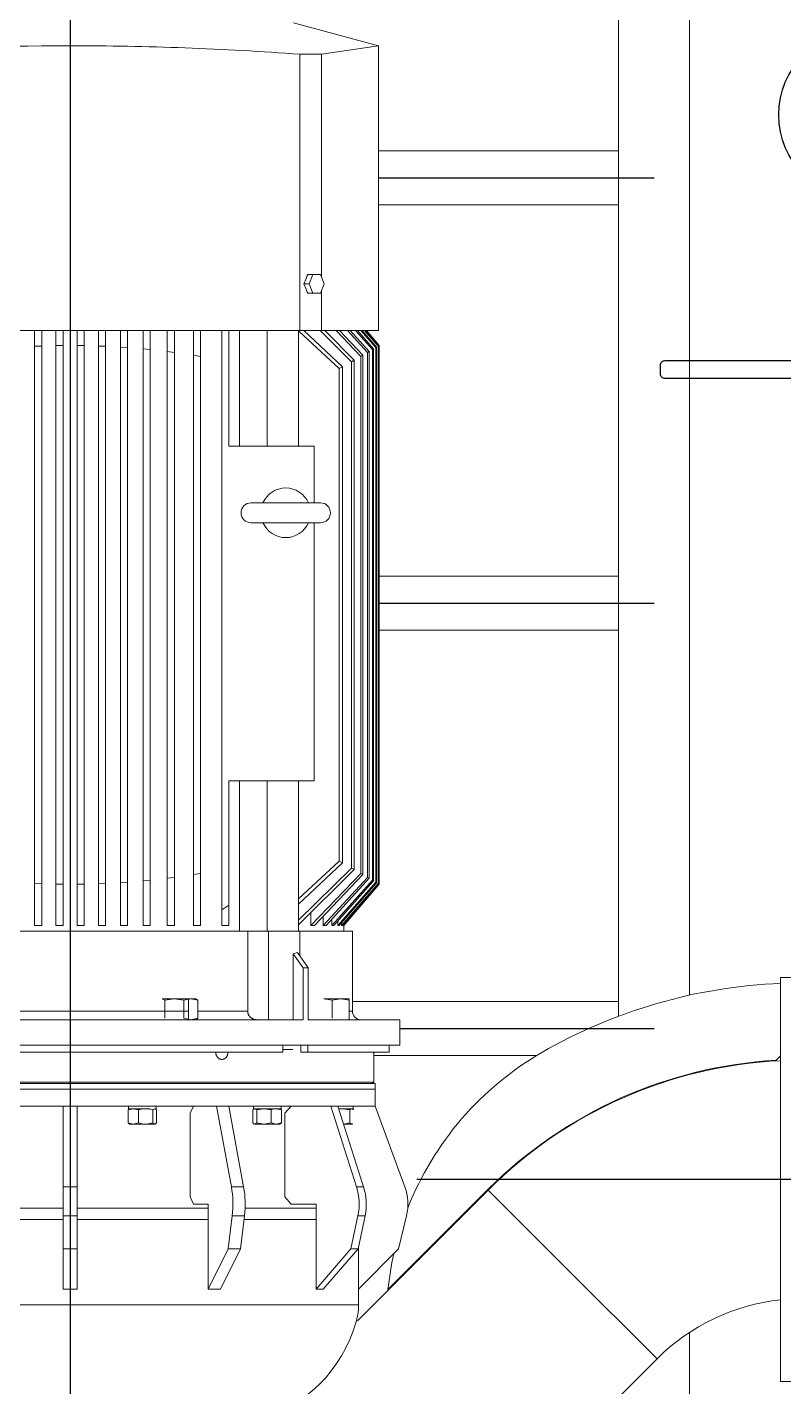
# Model space of a CAD drawing. Extents: x -160 to 364724, y -100 to 7353297.
# Drawn here: x 361695.662 to 361696.195, y 7348044.693 to 7348045.652 of the extents above; entities that cross this region are included whole.
import ezdxf

# ---------------------------------------------------------------- set-up
doc = ezdxf.new("R2010")
doc.units = 0
doc.header["$LTSCALE"] = 5
doc.linetypes.add('________________', pattern=[0])
doc.linetypes.add('SGC_DASHDOT', pattern=[1, 0.5, -0.25, 0, -0.25])
for name, color, linetype in [('BOLA LM', 1, 'Continuous'), ('BOMBA', 1, 'Continuous'), ('Q-PLATO', 5, 'Continuous'), ('SGC-Eixos', 253, 'SGC_DASHDOT'), ('SGC-Valvulas (Acionamento)', 2, 'Continuous')]:
    doc.layers.add(name, color=color, linetype=linetype)
doc.layers.add('ESCADA', color=2, linetype='Continuous', lineweight=20)

msp = doc.modelspace()

# ---------------------------------------------------------------- linework, layer by layer
at = {"layer": 'BOLA LM'}
msp.add_circle((361696.2507, 7348045.59037), 0.05931, dxfattribs=at)
at = {"layer": 'BOMBA', "linetype": '________________', "lineweight": 9}
for p, q in [((361695.84935, 7348045.65517), (361695.90934, 7348045.6391)), ((361695.86897, 7348045.63306), (361695.90935, 7348045.63909)), ((361695.90935, 7348045.6391), (361695.90935, 7348045.43817)), ((361695.86897, 7348045.63306), (361695.85382, 7348045.63306)), ((361695.85382, 7348045.43817), (361695.85382, 7348045.63306)), ((361695.86897, 7348045.47606), (361695.86897, 7348045.63306)), ((361695.8566, 7348045.47117), (361695.85817, 7348045.47502)), ((361695.8566, 7348045.47117), (361695.86035, 7348045.47117)), ((361695.85817, 7348045.46732), (361695.8566, 7348045.47117)), ((361695.85934, 7348045.47767), (361695.863, 7348045.47767)), ((361695.863, 7348045.47767), (361695.86035, 7348045.47117)), ((361695.86035, 7348045.47117), (361695.863, 7348045.46467)), ((361695.86831, 7348045.47767), (361695.863, 7348045.47767)), ((361695.87096, 7348045.47117), (361695.86831, 7348045.47767)), ((361695.86831, 7348045.46467), (361695.87096, 7348045.47117)), ((361695.85934, 7348045.46467), (361695.863, 7348045.46467)), ((361695.863, 7348045.46467), (361695.86831, 7348045.46467)), ((361695.86897, 7348045.43817), (361695.86897, 7348045.46628)), ((361695.85382, 7348045.43817), (361695.58365, 7348045.43817)), ((361695.66685, 7348045.43817), (361695.66685, 7348045.42711)), ((361695.67185, 7348045.42731), (361695.67185, 7348045.43817)), ((361695.68185, 7348045.43817), (361695.68185, 7348045.42758)), ((361695.68685, 7348045.42765), (361695.68685, 7348045.43817)), ((361695.69685, 7348045.43817), (361695.69685, 7348045.42765)), ((361695.70185, 7348045.42758), (361695.70185, 7348045.43817)), ((361695.71185, 7348045.43817), (361695.71185, 7348045.42731)), ((361695.71685, 7348045.42711), (361695.71685, 7348045.43817)), ((361695.72735, 7348045.43817), (361695.72735, 7348045.42653)), ((361695.73235, 7348045.42619), (361695.73235, 7348045.43817)), ((361695.74335, 7348045.43817), (361695.74335, 7348045.42527)), ((361695.74835, 7348045.42478), (361695.74835, 7348045.43817)), ((361695.76035, 7348045.43817), (361695.76035, 7348045.42342)), ((361695.76535, 7348045.42278), (361695.76535, 7348045.43817)), ((361695.77885, 7348045.43817), (361695.77885, 7348045.42081)), ((361695.78385, 7348045.41999), (361695.78385, 7348045.43817)), ((361695.79885, 7348045.43817), (361695.79885, 7348045.02977)), ((361695.80385, 7348045.35667), (361695.80385, 7348045.43817)), ((361695.8112, 7348045.43817), (361695.8112, 7348045.35667)), ((361695.83068, 7348045.35667), (361695.83068, 7348045.43817)), ((361695.8528, 7348045.43798), (361695.85321, 7348045.43762)), ((361695.85281, 7348045.43817), (361695.85281, 7348045.35667)), ((361695.85321, 7348045.43762), (361695.88164, 7348045.41138)), ((361695.86897, 7348045.43817), (361695.85382, 7348045.43817)), ((361695.8838, 7348045.4126), (361695.85661, 7348045.43817)), ((361695.86824, 7348045.43817), (361695.89026, 7348045.41626)), ((361695.90935, 7348045.43817), (361695.86897, 7348045.43817)), ((361695.89202, 7348045.41726), (361695.87132, 7348045.43817)), ((361695.87945, 7348045.43817), (361695.89676, 7348045.41999)), ((361695.89817, 7348045.42081), (361695.88182, 7348045.43817)), ((361695.88744, 7348045.43817), (361695.90156, 7348045.42278)), ((361695.90266, 7348045.42342), (361695.88925, 7348045.43817)), ((361695.89301, 7348045.43817), (361695.90498, 7348045.42478)), ((361695.9058, 7348045.42527), (361695.89435, 7348045.43817)), ((361695.89683, 7348045.43817), (361695.90735, 7348045.42619)), ((361695.90793, 7348045.42653), (361695.89776, 7348045.43817)), ((361695.8993, 7348045.43817), (361695.9089, 7348045.42711)), ((361695.90924, 7348045.42731), (361695.89984, 7348045.43817)), ((361695.90056, 7348045.43817), (361695.9097, 7348045.42758)), ((361695.90981, 7348045.42765), (361695.90074, 7348045.43817)), ((361695.66685, 7348045.42711), (361695.67185, 7348045.42731)), ((361695.66685, 7348045.42711), (361695.66685, 7348045.04824)), ((361695.67185, 7348045.04803), (361695.67185, 7348045.42731)), ((361695.68185, 7348045.42758), (361695.68685, 7348045.42765)), ((361695.68185, 7348045.42758), (361695.68185, 7348045.04776)), ((361695.68685, 7348045.0477), (361695.68685, 7348045.42765)), ((361695.69685, 7348045.42765), (361695.69685, 7348045.0477)), ((361695.69685, 7348045.42765), (361695.70185, 7348045.42758)), ((361695.70185, 7348045.04776), (361695.70185, 7348045.42758)), ((361695.71185, 7348045.42731), (361695.71685, 7348045.42711)), ((361695.71185, 7348045.42731), (361695.71185, 7348045.04803)), ((361695.71685, 7348045.04824), (361695.71685, 7348045.42711)), ((361695.72735, 7348045.42653), (361695.73235, 7348045.42619)), ((361695.72735, 7348045.42653), (361695.72735, 7348045.04881)), ((361695.73235, 7348045.04916), (361695.73235, 7348045.42619)), ((361695.74335, 7348045.42527), (361695.74835, 7348045.42478)), ((361695.74335, 7348045.42527), (361695.74335, 7348045.05007)), ((361695.74835, 7348045.05056), (361695.74835, 7348045.42478)), ((361695.76035, 7348045.42342), (361695.76035, 7348045.05192)), ((361695.76035, 7348045.42342), (361695.76535, 7348045.42278)), ((361695.90156, 7348045.42278), (361695.90266, 7348045.42342)), ((361695.90266, 7348045.05192), (361695.90266, 7348045.42342)), ((361695.90498, 7348045.42478), (361695.9058, 7348045.42527)), ((361695.90498, 7348045.42478), (361695.90498, 7348045.05056)), ((361695.9058, 7348045.05007), (361695.9058, 7348045.42527)), ((361695.90735, 7348045.42619), (361695.90793, 7348045.42653)), ((361695.90735, 7348045.42619), (361695.90735, 7348045.04916)), ((361695.90793, 7348045.04881), (361695.90793, 7348045.42653)), ((361695.9089, 7348045.42711), (361695.90924, 7348045.42731)), ((361695.9089, 7348045.42711), (361695.9089, 7348045.04824)), ((361695.90924, 7348045.04803), (361695.90924, 7348045.42731)), ((361695.9097, 7348045.42758), (361695.90981, 7348045.42765)), ((361695.9097, 7348045.42758), (361695.9097, 7348045.04776)), ((361695.90981, 7348045.0477), (361695.90981, 7348045.42765)), ((361695.76535, 7348045.05257), (361695.76535, 7348045.42278)), ((361695.77885, 7348045.42081), (361695.77885, 7348045.05454)), ((361695.77885, 7348045.42081), (361695.78385, 7348045.41999)), ((361695.78385, 7348045.05535), (361695.78385, 7348045.41999)), ((361695.89026, 7348045.41626), (361695.89202, 7348045.41726)), ((361695.89026, 7348045.41626), (361695.89026, 7348045.05909)), ((361695.89202, 7348045.05808), (361695.89202, 7348045.41726)), ((361695.89676, 7348045.41999), (361695.89817, 7348045.42081)), ((361695.89676, 7348045.41999), (361695.89676, 7348045.05535)), ((361695.89817, 7348045.05454), (361695.89817, 7348045.42081)), ((361695.90156, 7348045.42278), (361695.90156, 7348045.05257)), ((361695.88164, 7348045.41138), (361695.8838, 7348045.4126)), ((361695.88164, 7348045.41138), (361695.88164, 7348045.06396)), ((361695.8838, 7348045.06275), (361695.8838, 7348045.4126)), ((361695.86385, 7348045.35667), (361695.80385, 7348045.35667)), ((361695.86385, 7348045.35667), (361695.86385, 7348045.31667)), ((361695.81935, 7348045.31667), (361695.86835, 7348045.31667)), ((361695.86835, 7348045.30267), (361695.81935, 7348045.30267)), ((361695.86385, 7348045.30267), (361695.86385, 7348045.12067)), ((361695.80385, 7348045.03288), (361695.80385, 7348045.12067)), ((361695.80385, 7348045.12067), (361695.86385, 7348045.12067)), ((361695.8112, 7348045.12067), (361695.8112, 7348045.01467)), ((361695.83068, 7348045.01467), (361695.83068, 7348045.12067)), ((361695.85281, 7348045.12067), (361695.85281, 7348045.01467)), ((361695.89026, 7348045.05909), (361695.85271, 7348045.02216)), ((361695.88164, 7348045.06396), (361695.85274, 7348045.03731)), ((361695.85285, 7348045.03374), (361695.8838, 7348045.06275)), ((361695.8838, 7348045.06275), (361695.88164, 7348045.06396)), ((361695.89202, 7348045.05808), (361695.89026, 7348045.05909)), ((361695.74835, 7348045.05056), (361695.74335, 7348045.05007)), ((361695.74335, 7348045.05007), (361695.74335, 7348045.01867)), ((361695.74835, 7348045.01867), (361695.74835, 7348045.05056)), ((361695.76535, 7348045.05257), (361695.76035, 7348045.05192)), ((361695.76035, 7348045.05192), (361695.76035, 7348045.01867)), ((361695.76535, 7348045.01867), (361695.76535, 7348045.05257)), ((361695.78385, 7348045.05535), (361695.77885, 7348045.05454)), ((361695.77885, 7348045.05454), (361695.77885, 7348045.01867)), ((361695.78385, 7348045.01867), (361695.78385, 7348045.05535)), ((361695.85279, 7348045.01898), (361695.89202, 7348045.05808)), ((361695.89676, 7348045.05535), (361695.86151, 7348045.01867)), ((361695.86413, 7348045.01867), (361695.89817, 7348045.05454)), ((361695.90156, 7348045.05257), (361695.8703, 7348045.01867)), ((361695.87228, 7348045.01867), (361695.90266, 7348045.05192)), ((361695.90498, 7348045.05056), (361695.87639, 7348045.01867)), ((361695.87785, 7348045.01867), (361695.9058, 7348045.05007)), ((361695.89817, 7348045.05454), (361695.89676, 7348045.05535)), ((361695.90266, 7348045.05192), (361695.90156, 7348045.05257)), ((361695.9058, 7348045.05007), (361695.90498, 7348045.05056)), ((361695.67185, 7348045.04803), (361695.66685, 7348045.04824)), ((361695.66685, 7348045.04824), (361695.66685, 7348045.01867)), ((361695.67185, 7348045.01867), (361695.67185, 7348045.04803)), ((361695.68685, 7348045.0477), (361695.68185, 7348045.04776)), ((361695.68185, 7348045.04776), (361695.68185, 7348045.01867)), ((361695.68685, 7348045.01867), (361695.68685, 7348045.0477)), ((361695.70185, 7348045.04776), (361695.69685, 7348045.0477)), ((361695.69685, 7348045.0477), (361695.69685, 7348045.01867)), ((361695.70185, 7348045.01867), (361695.70185, 7348045.04776)), ((361695.71685, 7348045.04824), (361695.71185, 7348045.04803)), ((361695.71185, 7348045.04803), (361695.71185, 7348045.01867)), ((361695.71685, 7348045.01867), (361695.71685, 7348045.04824)), ((361695.73235, 7348045.04916), (361695.72735, 7348045.04881)), ((361695.72735, 7348045.04881), (361695.72735, 7348045.01867)), ((361695.73235, 7348045.01867), (361695.73235, 7348045.04916)), ((361695.90735, 7348045.04916), (361695.88055, 7348045.01867)), ((361695.88156, 7348045.01867), (361695.90793, 7348045.04881)), ((361695.9089, 7348045.04824), (361695.88322, 7348045.01867)), ((361695.88381, 7348045.01867), (361695.90924, 7348045.04803)), ((361695.9097, 7348045.04776), (361695.88459, 7348045.01867)), ((361695.88478, 7348045.01867), (361695.90981, 7348045.0477)), ((361695.90793, 7348045.04881), (361695.90735, 7348045.04916)), ((361695.90924, 7348045.04803), (361695.9089, 7348045.04824)), ((361695.90981, 7348045.0477), (361695.9097, 7348045.04776)), ((361695.79885, 7348045.02977), (361695.80385, 7348045.03288)), ((361695.80385, 7348045.01867), (361695.80385, 7348045.03288)), ((361695.79885, 7348045.02977), (361695.79885, 7348045.01867)), ((361695.86151, 7348045.01867), (361695.86151, 7348045.02756)), ((361695.8703, 7348045.01867), (361695.8703, 7348045.02513)), ((361695.87639, 7348045.01867), (361695.87639, 7348045.02315)), ((361695.88055, 7348045.01867), (361695.88055, 7348045.0217)), ((361695.88322, 7348045.01867), (361695.88322, 7348045.02058)), ((361695.56668, 7348045.01467), (361695.81702, 7348045.01467)), ((361695.67185, 7348045.01867), (361695.66685, 7348045.01867)), ((361695.68685, 7348045.01867), (361695.68185, 7348045.01867)), ((361695.70185, 7348045.01867), (361695.69685, 7348045.01867)), ((361695.71685, 7348045.01867), (361695.71185, 7348045.01867)), ((361695.73235, 7348045.01867), (361695.72735, 7348045.01867)), ((361695.74835, 7348045.01867), (361695.74335, 7348045.01867)), ((361695.76535, 7348045.01867), (361695.76035, 7348045.01867)), ((361695.78385, 7348045.01867), (361695.77885, 7348045.01867)), ((361695.80385, 7348045.01867), (361695.79885, 7348045.01867)), ((361695.81702, 7348045.01467), (361695.81702, 7348044.95817)), ((361695.81702, 7348045.01467), (361695.83174, 7348045.01467)), ((361695.83174, 7348045.01467), (361695.83174, 7348044.95217)), ((361695.83174, 7348045.01467), (361695.85387, 7348045.01467)), ((361695.85387, 7348045.01467), (361695.89085, 7348045.01467)), ((361695.85387, 7348045.01467), (361695.85387, 7348044.99705)), ((361695.86413, 7348045.01867), (361695.86151, 7348045.01867)), ((361695.87228, 7348045.01867), (361695.8703, 7348045.01867)), ((361695.87785, 7348045.01867), (361695.87639, 7348045.01867)), ((361695.88156, 7348045.01867), (361695.88055, 7348045.01867)), ((361695.88381, 7348045.01867), (361695.88322, 7348045.01867)), ((361695.88459, 7348045.01867), (361695.88459, 7348045.01957)), ((361695.88478, 7348045.01867), (361695.88459, 7348045.01867)), ((361695.88485, 7348045.01875), (361695.88485, 7348045.01467)), ((361695.89085, 7348045.01467), (361695.89085, 7348044.95817)), ((361695.85215, 7348044.99947), (361695.84918, 7348044.99867)), ((361695.84918, 7348044.99867), (361695.85625, 7348044.98867)), ((361695.84918, 7348044.99867), (361695.84918, 7348044.95217)), ((361695.85215, 7348044.99947), (361695.85975, 7348044.98873)), ((361695.85625, 7348044.98867), (361695.85625, 7348044.95217)), ((361695.85975, 7348044.98873), (361695.85975, 7348044.95217)), ((361695.75679, 7348044.96697), (361695.75859, 7348044.9659)), ((361695.75679, 7348044.96697), (361695.76528, 7348044.96697)), ((361695.75859, 7348044.9659), (361695.76528, 7348044.96697)), ((361695.75859, 7348044.9659), (361695.75859, 7348044.95325)), ((361695.76528, 7348044.96697), (361695.77197, 7348044.9659)), ((361695.76528, 7348044.96697), (361695.77687, 7348044.96697)), ((361695.77197, 7348044.9659), (361695.77687, 7348044.96697)), ((361695.77197, 7348044.9659), (361695.77197, 7348044.95325)), ((361695.77539, 7348044.96697), (361695.77539, 7348044.95217)), ((361695.77687, 7348044.96697), (361695.78177, 7348044.9659)), ((361695.77687, 7348044.96697), (361695.78039, 7348044.96697)), ((361695.78039, 7348044.96697), (361695.78081, 7348044.96673)), ((361695.78177, 7348044.9659), (361695.78081, 7348044.96673)), ((361695.78177, 7348044.9659), (361695.78177, 7348044.95325)), ((361695.87062, 7348044.96697), (361695.87662, 7348044.9659)), ((361695.87062, 7348044.96697), (361695.88262, 7348044.96697)), ((361695.87662, 7348044.9659), (361695.88262, 7348044.96697)), ((361695.87662, 7348044.9659), (361695.87662, 7348044.95325)), ((361695.88262, 7348044.96697), (361695.88862, 7348044.9659)), ((361695.88262, 7348044.96697), (361695.88862, 7348044.96697)), ((361695.88862, 7348044.9659), (361695.88862, 7348044.96697)), ((361695.88862, 7348044.9659), (361695.88862, 7348044.95325)), ((361695.60831, 7348044.95817), (361695.77539, 7348044.95817)), ((361695.78177, 7348044.95817), (361695.81702, 7348044.95817)), ((361695.88862, 7348044.95817), (361695.89085, 7348044.95817)), ((361695.45935, 7348044.95217), (361695.85625, 7348044.95217)), ((361695.77687, 7348044.95217), (361695.77197, 7348044.95325)), ((361695.78177, 7348044.95325), (361695.77687, 7348044.95217)), ((361695.78081, 7348044.95242), (361695.78039, 7348044.95217)), ((361695.78081, 7348044.95242), (361695.78177, 7348044.95325)), ((361695.85975, 7348044.95217), (361695.92435, 7348044.95217)), ((361695.88862, 7348044.95217), (361695.88862, 7348044.95325)), ((361695.92435, 7348044.95217), (361695.92435, 7348044.93417)), ((361695.92435, 7348044.93417), (361695.45935, 7348044.93417)), ((361695.84186, 7348044.93417), (361695.84186, 7348044.92917)), ((361695.85445, 7348044.92917), (361695.85445, 7348044.93417)), ((361695.85954, 7348044.92917), (361695.85954, 7348044.93417)), ((361695.91685, 7348044.93417), (361695.91685, 7348044.92917)), ((361695.54183, 7348044.92917), (361695.84186, 7348044.92917)), ((361695.84186, 7348044.93117), (361695.84881, 7348044.93117)), ((361695.85445, 7348044.92917), (361695.85954, 7348044.92917)), ((361695.85954, 7348044.92917), (361695.91685, 7348044.92917)), ((361695.90585, 7348044.92917), (361695.90585, 7348044.90817)), ((361696.1927, 7348044.92677), (361696.18953, 7348044.9236)), ((361695.90685, 7348044.90717), (361695.47685, 7348044.90717)), ((361695.90585, 7348044.90817), (361695.47785, 7348044.90817)), ((361695.90585, 7348044.90817), (361695.90485, 7348044.90717)), ((361695.90685, 7348044.90717), (361695.90685, 7348044.90317)), ((361695.90685, 7348044.90317), (361695.47685, 7348044.90317)), ((361695.47685, 7348044.90317), (361695.90685, 7348044.90317)), ((361695.90685, 7348044.90317), (361695.90685, 7348044.89117)), ((361695.58868, 7348044.89117), (361695.68685, 7348044.89117)), ((361695.68685, 7348044.89117), (361695.69185, 7348044.89117)), ((361695.68685, 7348044.89117), (361695.68685, 7348044.83431)), ((361695.68685, 7348044.89117), (361695.69185, 7348044.89117)), ((361695.69185, 7348044.89117), (361695.69685, 7348044.89117)), ((361695.69185, 7348044.89117), (361695.69685, 7348044.89117)), ((361695.69685, 7348044.89117), (361695.69685, 7348044.83431)), ((361695.69685, 7348044.89117), (361695.79502, 7348044.89117)), ((361695.73267, 7348044.88857), (361695.73634, 7348044.88937)), ((361695.73339, 7348044.88919), (361695.73267, 7348044.88857)), ((361695.73267, 7348044.87938), (361695.73267, 7348044.88857)), ((361695.73296, 7348044.88937), (361695.73296, 7348044.89117)), ((361695.73296, 7348044.88937), (361695.73336, 7348044.88937)), ((361695.73336, 7348044.88937), (361695.74189, 7348044.88937)), ((361695.73339, 7348044.88919), (361695.73371, 7348044.88937)), ((361695.73634, 7348044.88937), (361695.74002, 7348044.88857)), ((361695.74002, 7348044.88857), (361695.7419, 7348044.88905)), ((361695.74002, 7348044.87938), (361695.74002, 7348044.88857)), ((361695.74189, 7348044.88937), (361695.74504, 7348044.88937)), ((361695.7419, 7348044.88905), (361695.74504, 7348044.88937)), ((361695.74504, 7348044.88937), (361695.74812, 7348044.88906)), ((361695.74504, 7348044.88937), (361695.74823, 7348044.88937)), ((361695.74812, 7348044.88906), (361695.75006, 7348044.88857)), ((361695.75006, 7348044.88857), (361695.75038, 7348044.8889)), ((361695.75006, 7348044.87938), (361695.75006, 7348044.88857)), ((361695.75038, 7348044.8889), (361695.7514, 7348044.88937)), ((361695.7514, 7348044.88937), (361695.75202, 7348044.88919)), ((361695.7514, 7348044.88937), (361695.75206, 7348044.88937)), ((361695.75171, 7348044.88937), (361695.75203, 7348044.88919)), ((361695.75202, 7348044.88919), (361695.75274, 7348044.88857)), ((361695.75206, 7348044.88937), (361695.75246, 7348044.88937)), ((361695.75246, 7348044.89117), (361695.75246, 7348044.88937)), ((361695.75274, 7348044.87938), (361695.75274, 7348044.88857)), ((361695.77642, 7348044.88617), (361695.77892, 7348044.89117)), ((361695.79499, 7348044.89117), (361695.79502, 7348044.89117)), ((361695.79502, 7348044.89117), (361695.80553, 7348044.83431)), ((361695.79502, 7348044.89117), (361695.79935, 7348044.89117)), ((361695.79502, 7348044.89117), (361695.79935, 7348044.89117)), ((361695.79935, 7348044.89117), (361695.80368, 7348044.89117)), ((361695.79935, 7348044.89117), (361695.80368, 7348044.89117)), ((361695.80368, 7348044.89117), (361695.81419, 7348044.83431)), ((361695.80368, 7348044.89117), (361695.87554, 7348044.89117)), ((361695.82076, 7348044.88857), (361695.82148, 7348044.88919)), ((361695.82076, 7348044.87938), (361695.82076, 7348044.88857)), ((361695.82104, 7348044.88937), (361695.82104, 7348044.89117)), ((361695.82104, 7348044.88937), (361695.82846, 7348044.88937)), ((361695.82148, 7348044.88919), (361695.82179, 7348044.88937)), ((361695.8221, 7348044.88937), (361695.82345, 7348044.88857)), ((361695.82345, 7348044.88857), (361695.82847, 7348044.88937)), ((361695.82345, 7348044.87938), (361695.82345, 7348044.88857)), ((361695.82846, 7348044.88937), (361695.83494, 7348044.88937)), ((361695.82847, 7348044.88937), (361695.83348, 7348044.88857)), ((361695.83348, 7348044.88857), (361695.83487, 7348044.88905)), ((361695.83348, 7348044.87938), (361695.83348, 7348044.88857)), ((361695.83487, 7348044.88905), (361695.83716, 7348044.88937)), ((361695.83494, 7348044.88937), (361695.83716, 7348044.88937)), ((361695.83716, 7348044.88937), (361695.84083, 7348044.88857)), ((361695.83716, 7348044.88937), (361695.84014, 7348044.88937)), ((361695.83979, 7348044.88937), (361695.84011, 7348044.88919)), ((361695.84083, 7348044.88857), (361695.84011, 7348044.88919)), ((361695.84054, 7348044.89117), (361695.84054, 7348044.88937)), ((361695.84083, 7348044.87938), (361695.84083, 7348044.88857)), ((361695.84333, 7348044.88617), (361695.84766, 7348044.89117)), ((361695.87549, 7348044.89117), (361695.87554, 7348044.89117)), ((361695.87554, 7348044.89117), (361695.89375, 7348044.83431)), ((361695.87554, 7348044.89117), (361695.87804, 7348044.89117)), ((361695.87554, 7348044.89117), (361695.87804, 7348044.89117)), ((361695.87804, 7348044.89117), (361695.88054, 7348044.89117)), ((361695.87804, 7348044.89117), (361695.88054, 7348044.89117)), ((361695.88054, 7348044.89117), (361695.89875, 7348044.83431)), ((361695.88054, 7348044.89117), (361695.90679, 7348044.89117)), ((361695.88112, 7348044.88937), (361695.88398, 7348044.88937)), ((361695.8812, 7348044.88911), (361695.88398, 7348044.88937)), ((361695.88398, 7348044.88937), (361695.889, 7348044.88857)), ((361695.88398, 7348044.88937), (361695.88966, 7348044.88937)), ((361695.889, 7348044.88857), (361695.88951, 7348044.88905)), ((361695.889, 7348044.87938), (361695.889, 7348044.88857)), ((361695.88951, 7348044.88905), (361695.89035, 7348044.88937)), ((361695.88966, 7348044.88937), (361695.89035, 7348044.88937)), ((361695.89035, 7348044.88937), (361695.89085, 7348044.88925)), ((361695.89035, 7348044.88937), (361695.89075, 7348044.88937)), ((361695.89065, 7348044.88937), (361695.89097, 7348044.88919)), ((361695.89075, 7348044.88937), (361695.8914, 7348044.88937)), ((361695.89085, 7348044.88925), (361695.8911, 7348044.88911)), ((361695.8911, 7348044.88911), (361695.89135, 7348044.88891)), ((361695.89135, 7348044.88891), (361695.89169, 7348044.88857)), ((361695.8914, 7348044.89117), (361695.8914, 7348044.88937)), ((361695.90679, 7348044.89117), (361695.90685, 7348044.89117)), ((361695.90685, 7348044.89117), (361695.92788, 7348044.83431)), ((361695.73634, 7348044.87857), (361695.73267, 7348044.87938)), ((361695.73267, 7348044.87938), (361695.73339, 7348044.87876)), ((361695.73371, 7348044.87857), (361695.73339, 7348044.87876)), ((361695.73634, 7348044.87857), (361695.73371, 7348044.87857)), ((361695.74002, 7348044.87938), (361695.73634, 7348044.87857)), ((361695.74504, 7348044.87857), (361695.73634, 7348044.87857)), ((361695.74275, 7348044.87875), (361695.74002, 7348044.87938)), ((361695.74504, 7348044.87857), (361695.74275, 7348044.87875)), ((361695.74695, 7348044.8787), (361695.74504, 7348044.87857)), ((361695.7514, 7348044.87857), (361695.74504, 7348044.87857)), ((361695.75006, 7348044.87938), (361695.74695, 7348044.8787)), ((361695.7514, 7348044.87857), (361695.75006, 7348044.87938)), ((361695.75202, 7348044.87876), (361695.7514, 7348044.87857)), ((361695.75171, 7348044.87857), (361695.7514, 7348044.87857)), ((361695.75203, 7348044.87876), (361695.75171, 7348044.87857)), ((361695.75274, 7348044.87938), (361695.75202, 7348044.87876)), ((361695.77642, 7348044.82717), (361695.77642, 7348044.88617)), ((361695.82148, 7348044.87876), (361695.82076, 7348044.87938)), ((361695.8221, 7348044.87857), (361695.82148, 7348044.87876)), ((361695.82179, 7348044.87857), (361695.82148, 7348044.87876)), ((361695.82179, 7348044.87857), (361695.8221, 7348044.87857)), ((361695.82345, 7348044.87938), (361695.8221, 7348044.87857)), ((361695.82847, 7348044.87857), (361695.8221, 7348044.87857)), ((361695.82847, 7348044.87857), (361695.82345, 7348044.87938)), ((361695.83348, 7348044.87938), (361695.82847, 7348044.87857)), ((361695.83716, 7348044.87857), (361695.82847, 7348044.87857)), ((361695.83716, 7348044.87857), (361695.83348, 7348044.87938)), ((361695.84083, 7348044.87938), (361695.83716, 7348044.87857)), ((361695.83979, 7348044.87857), (361695.83716, 7348044.87857)), ((361695.84011, 7348044.87876), (361695.83979, 7348044.87857)), ((361695.84011, 7348044.87876), (361695.84083, 7348044.87938)), ((361695.84333, 7348044.82717), (361695.84333, 7348044.88617)), ((361695.889, 7348044.87938), (361695.88457, 7348044.87859)), ((361695.89035, 7348044.87857), (361695.88458, 7348044.87857)), ((361695.89035, 7348044.87857), (361695.889, 7348044.87938)), ((361695.89085, 7348044.8787), (361695.89035, 7348044.87857)), ((361695.89097, 7348044.87876), (361695.89065, 7348044.87857)), ((361695.8911, 7348044.87884), (361695.89085, 7348044.8787)), ((361695.68685, 7348044.83431), (361695.69685, 7348044.83431)), ((361695.68685, 7348044.83431), (361695.68685, 7348044.81387)), ((361695.69685, 7348044.83431), (361695.69685, 7348044.81387)), ((361695.80553, 7348044.83431), (361695.81419, 7348044.83431)), ((361695.89375, 7348044.83431), (361695.89875, 7348044.83431)), ((361695.89442, 7348044.73986), (361695.98662, 7348044.83206)), ((361695.91591, 7348044.76185), (361695.98662, 7348044.83256)), ((361695.98662, 7348044.83206), (361696.04612, 7348044.77256)), ((361695.98662, 7348044.83206), (361696.04612, 7348044.77256)), ((361695.59458, 7348044.81917), (361695.68685, 7348044.81917)), ((361695.69685, 7348044.81917), (361695.78912, 7348044.81917)), ((361695.77892, 7348044.82217), (361695.77642, 7348044.82717)), ((361695.78912, 7348044.82217), (361695.77892, 7348044.82217)), ((361695.78912, 7348044.76217), (361695.78912, 7348044.82217)), ((361695.81521, 7348044.81917), (361695.86532, 7348044.81917)), ((361695.84766, 7348044.82217), (361695.84333, 7348044.82717)), ((361695.86532, 7348044.82217), (361695.84766, 7348044.82217)), ((361695.86532, 7348044.76217), (361695.86532, 7348044.82217)), ((361695.68685, 7348044.81117), (361695.59458, 7348044.81117)), ((361695.68685, 7348044.81387), (361695.69685, 7348044.81387)), ((361695.68685, 7348044.81387), (361695.68685, 7348044.79046)), ((361695.69685, 7348044.81387), (361695.69685, 7348044.79046)), ((361695.78912, 7348044.81117), (361695.69685, 7348044.81117)), ((361695.80612, 7348044.81387), (361695.80326, 7348044.79046)), ((361695.80612, 7348044.81387), (361695.81478, 7348044.81387)), ((361695.81478, 7348044.81387), (361695.81192, 7348044.79046)), ((361695.86532, 7348044.81117), (361695.81445, 7348044.81117)), ((361695.89477, 7348044.81387), (361695.88982, 7348044.79046)), ((361695.89477, 7348044.81387), (361695.89977, 7348044.81387)), ((361695.89977, 7348044.81387), (361695.89482, 7348044.79046)), ((361695.92905, 7348044.81387), (361695.92333, 7348044.79046)), ((361695.68685, 7348044.79046), (361695.69685, 7348044.79046)), ((361695.68685, 7348044.79046), (361695.68685, 7348044.76217)), ((361695.69685, 7348044.79046), (361695.69685, 7348044.76217)), ((361695.80326, 7348044.79046), (361695.78912, 7348044.76217)), ((361695.81192, 7348044.79046), (361695.79778, 7348044.76217)), ((361695.80326, 7348044.79046), (361695.81192, 7348044.79046)), ((361695.88982, 7348044.79046), (361695.86532, 7348044.76217)), ((361695.89482, 7348044.79046), (361695.87032, 7348044.76217)), ((361695.88982, 7348044.79046), (361695.89482, 7348044.79046)), ((361695.89505, 7348044.76217), (361695.89505, 7348044.79154)), ((361695.92333, 7348044.79046), (361695.89505, 7348044.76217)), ((361696.04612, 7348044.77256), (361696.10294, 7348044.71574)), ((361696.04612, 7348044.77256), (361696.10294, 7348044.71574)), ((361695.68685, 7348044.76217), (361695.69685, 7348044.76217)), ((361695.78912, 7348044.76217), (361695.79778, 7348044.76217)), ((361695.86532, 7348044.76217), (361695.87032, 7348044.76217)), ((361695.89505, 7348044.76217), (361695.89505, 7348044.75117)), ((361695.89505, 7348044.75117), (361695.48865, 7348044.75117)), ((361696.10294, 7348044.71574), (361696.10563, 7348044.71306)), ((361696.10294, 7348044.71574), (361696.10563, 7348044.71306)), ((361696.10563, 7348044.71306), (361696.06391, 7348044.67134))]:
    msp.add_line(p, q, dxfattribs=at)
msp.add_lwpolyline([(361696.1927, 7348044.98199), (361696.2207, 7348044.98199), (361696.2207, 7348044.69699), (361696.1927, 7348044.69699)], close=True, dxfattribs=at)
at = {"layer": 'BOMBA', "linetype": '________________', "lineweight": 9, "extrusion": (0, 0, -1)}
msp.add_lwpolyline([(-361695.81702, 7348044.95817), (-361695.81703, 7348044.95793), (-361695.81704, 7348044.95768), (-361695.81707, 7348044.95744), (-361695.81711, 7348044.95719), (-361695.81715, 7348044.95695), (-361695.81721, 7348044.95671), (-361695.81728, 7348044.95647), (-361695.81736, 7348044.95623), (-361695.81745, 7348044.95599), (-361695.81755, 7348044.95576), (-361695.81765, 7348044.95555), (-361695.81776, 7348044.95535), (-361695.81788, 7348044.95514), (-361695.81801, 7348044.95494), (-361695.81815, 7348044.95474), (-361695.8183, 7348044.95455), (-361695.81846, 7348044.95436), (-361695.81863, 7348044.95417), (-361695.81881, 7348044.95399), (-361695.81899, 7348044.95381), (-361695.81919, 7348044.95364), (-361695.8194, 7348044.95348), (-361695.81962, 7348044.95332), (-361695.81985, 7348044.95316), (-361695.82008, 7348044.95303), (-361695.82029, 7348044.95291), (-361695.82052, 7348044.9528), (-361695.82076, 7348044.95269), (-361695.82101, 7348044.95259), (-361695.82126, 7348044.9525), (-361695.82153, 7348044.95242), (-361695.82183, 7348044.95234), (-361695.82215, 7348044.95228), (-361695.82243, 7348044.95223), (-361695.82272, 7348044.9522), (-361695.82301, 7348044.95218), (-361695.8233, 7348044.95217)], dxfattribs=at)
at = {"layer": 'BOMBA', "linetype": '________________', "lineweight": 9}
for points in [[(361695.79885, 7348044.92417), (361695.79872, 7348044.92418), (361695.79853, 7348044.92419), (361695.79835, 7348044.92421), (361695.79817, 7348044.92424), (361695.79799, 7348044.92427), (361695.79781, 7348044.92432), (361695.79764, 7348044.92437), (361695.79746, 7348044.92444), (361695.79729, 7348044.92451), (361695.79712, 7348044.92459), (361695.79695, 7348044.92468), (361695.79679, 7348044.92477), (361695.79663, 7348044.92488), (361695.79647, 7348044.92499), (361695.79632, 7348044.9251), (361695.79618, 7348044.92523), (361695.79603, 7348044.92537), (361695.79589, 7348044.92551), (361695.79576, 7348044.92566), (361695.79563, 7348044.92581), (361695.79551, 7348044.92596), (361695.7954, 7348044.92613), (361695.79529, 7348044.92629), (361695.79519, 7348044.92647), (361695.79509, 7348044.92665), (361695.795, 7348044.92684), (361695.79491, 7348044.92703), (361695.79484, 7348044.92722), (361695.79477, 7348044.92741), (361695.79471, 7348044.92761), (361695.79466, 7348044.92781), (361695.79461, 7348044.92801), (361695.79457, 7348044.92822), (361695.79454, 7348044.92843), (361695.79451, 7348044.92865), (361695.7945, 7348044.92882), (361695.79449, 7348044.929), (361695.79449, 7348044.92917)], [(361695.80315, 7348044.92917), (361695.80315, 7348044.92897), (361695.80313, 7348044.92876), (361695.80312, 7348044.92855), (361695.80309, 7348044.92835), (361695.80306, 7348044.92814), (361695.80301, 7348044.92793), (361695.80297, 7348044.92772), (361695.80291, 7348044.92752), (361695.80285, 7348044.92732), (361695.80278, 7348044.92713), (361695.8027, 7348044.92694), (361695.80262, 7348044.92676), (361695.80253, 7348044.92658), (361695.80243, 7348044.9264), (361695.80232, 7348044.92622), (361695.80221, 7348044.92605), (361695.8021, 7348044.92589), (361695.80198, 7348044.92574), (361695.80185, 7348044.92559), (361695.80172, 7348044.92545), (361695.80158, 7348044.92531), (361695.80144, 7348044.92518), (361695.80129, 7348044.92505), (361695.80114, 7348044.92493), (361695.80098, 7348044.92483), (361695.80083, 7348044.92473), (361695.80066, 7348044.92464), (361695.8005, 7348044.92455), (361695.80033, 7348044.92448), (361695.80015, 7348044.92441), (361695.79998, 7348044.92435), (361695.7998, 7348044.9243), (361695.79962, 7348044.92425), (361695.79944, 7348044.92422), (361695.79927, 7348044.9242), (361695.79909, 7348044.92418), (361695.7989, 7348044.92417), (361695.79885, 7348044.92417)]]:
    msp.add_lwpolyline(points, dxfattribs=at)
msp.add_lwpolyline([(361695.89505, 7348044.75117), (361695.89505, 7348044.74745), (361695.89503, 7348044.74551), (361695.89503, 7348044.74551, -0.267389), (361695.82865, 7348044.67117, -0.041424), (361695.78067, 7348044.65048)], format="xyb", dxfattribs=at)
for centre, radius, start, end in [((361695.69123, 7348043.47781), 2.16128, 89.98362, 94.21491), ((361695.69247, 7348043.47781), 2.16128, 85.71864, 90.01638), ((361695.84385, 7348045.30967), 0.0175, 23.54373, 156.45627), ((361695.81935, 7348045.30967), 0.007, 90, 270), ((361695.86835, 7348045.30967), 0.007, 270, 90), ((361695.84385, 7348045.30967), 0.0175, 203.54373, 336.45627), ((361696.2077, 7348044.61148), 0.31265, 93.33137, 135), ((361696.2077, 7348044.61099), 0.31265, 92.74993, 135), ((361695.89505, 7348044.82217), 0.035, 346.27874, 20.29466)]:
    msp.add_arc(centre, radius, start, end, dxfattribs=at)
at = {"layer": 'BOMBA', "linetype": '________________', "lineweight": 9, "extrusion": (0, 0, -1)}
for centre, radius, start, end in [((-361696.2077, 7348044.61148), 0.36665, 60, 87.65532), ((-361695.89685, 7348044.95817), 0.006, 270, 0), ((-361696.13402, 7348044.7391), 0.21929, 21.46247, 60), ((-361696.13402, 7348044.7391), 0.21929, 5.95484, 12.66952), ((-361696.2077, 7348044.61099), 0.14435, 45, 84.03539)]:
    msp.add_arc(centre, radius, start, end, dxfattribs=at)
for centre, major_axis, ratio, start_param, end_param in [((361695.81965, 7348045.48417), (0.04867, 0.10258), 0.341999, 1.472508, 1.498081), ((361695.81965, 7348045.45817), (0.04867, -0.10258), 0.341999, 4.785104, 4.810677), ((361695.78912, 7348044.82217), (0, 0.035), 0.5, 1.216588, 1.810278), ((361695.79778, 7348044.82217), (0, 0.035), 0.5, 1.216588, 1.810278), ((361695.86532, 7348044.82217), (0, 0.035), 0.866025, 1.216588, 1.810278), ((361695.87032, 7348044.82217), (0, 0.035), 0.866025, 1.216588, 1.810278)]:
    msp.add_ellipse(centre, major_axis=major_axis, ratio=ratio, start_param=start_param, end_param=end_param, dxfattribs=at)
at = {"layer": 'BOMBA', "linetype": '________________', "lineweight": 9}
msp.add_ellipse((361695.69185, 7348045.22117), major_axis=(0.2148, -0.2148), ratio=0.414214, start_param=5.890486, end_param=5.911993, dxfattribs=at)
at = {"layer": 'ESCADA'}
for p, q in [((361696.07852, 7348047.98599), (361696.07852, 7348044.95462)), ((361696.12852, 7348047.98599), (361696.12852, 7348044.96948)), ((361695.90935, 7348045.56499), (361696.07852, 7348045.56499)), ((361695.90935, 7348045.52699), (361696.07852, 7348045.52699)), ((361695.90981, 7348045.26499), (361696.07852, 7348045.26499)), ((361695.90981, 7348045.22699), (361696.07852, 7348045.22699)), ((361695.89085, 7348044.96499), (361696.07852, 7348044.96499)), ((361695.90585, 7348044.92699), (361696.02094, 7348044.92699)), ((361696.12852, 7348044.73168), (361696.12852, 7348044.12203)), ((361696.12852, 7348044.73168), (361696.12852, 7348044.12203))]:
    msp.add_line(p, q, dxfattribs=at)
at = {"layer": 'Q-PLATO'}
msp.add_circle((361680.20918, 7348035.5226), 46.9117, dxfattribs=at)
at = {"layer": 'SGC-Eixos', "ltscale": 2}
msp.add_line((361695.69185, 7348045.69654), (361695.69185, 7348044.30037), dxfattribs=at)
at = {"layer": 'SGC-Eixos'}
for p, q in [((361695.90935, 7348045.54599), (361696.10352, 7348045.54599)), ((361695.90981, 7348045.24599), (361696.10352, 7348045.24599)), ((361695.92435, 7348044.94599), (361696.10352, 7348044.94599))]:
    msp.add_line(p, q, dxfattribs=at)
at = {"layer": 'SGC-Eixos', "ltscale": 2}
msp.add_lwpolyline([(361698.0572, 7348044.86699), (361696.48408, 7348044.86699), (361696.48408, 7348044.83949), (361695.93637, 7348044.83949)], dxfattribs=at)
at = {"layer": 'SGC-Valvulas (Acionamento)', "color": 3}
msp.add_lwpolyline([(361696.11125, 7348045.41699), (361696.39014, 7348045.41699, -0.414214), (361696.39331, 7348045.41382), (361696.39331, 7348045.40749, -0.414214), (361696.39014, 7348045.40432), (361696.11125, 7348045.40432, -0.414214), (361696.10808, 7348045.40749), (361696.10808, 7348045.41382, -0.414214)], format="xyb", close=True, dxfattribs=at)

doc.saveas('drawing.dxf')
